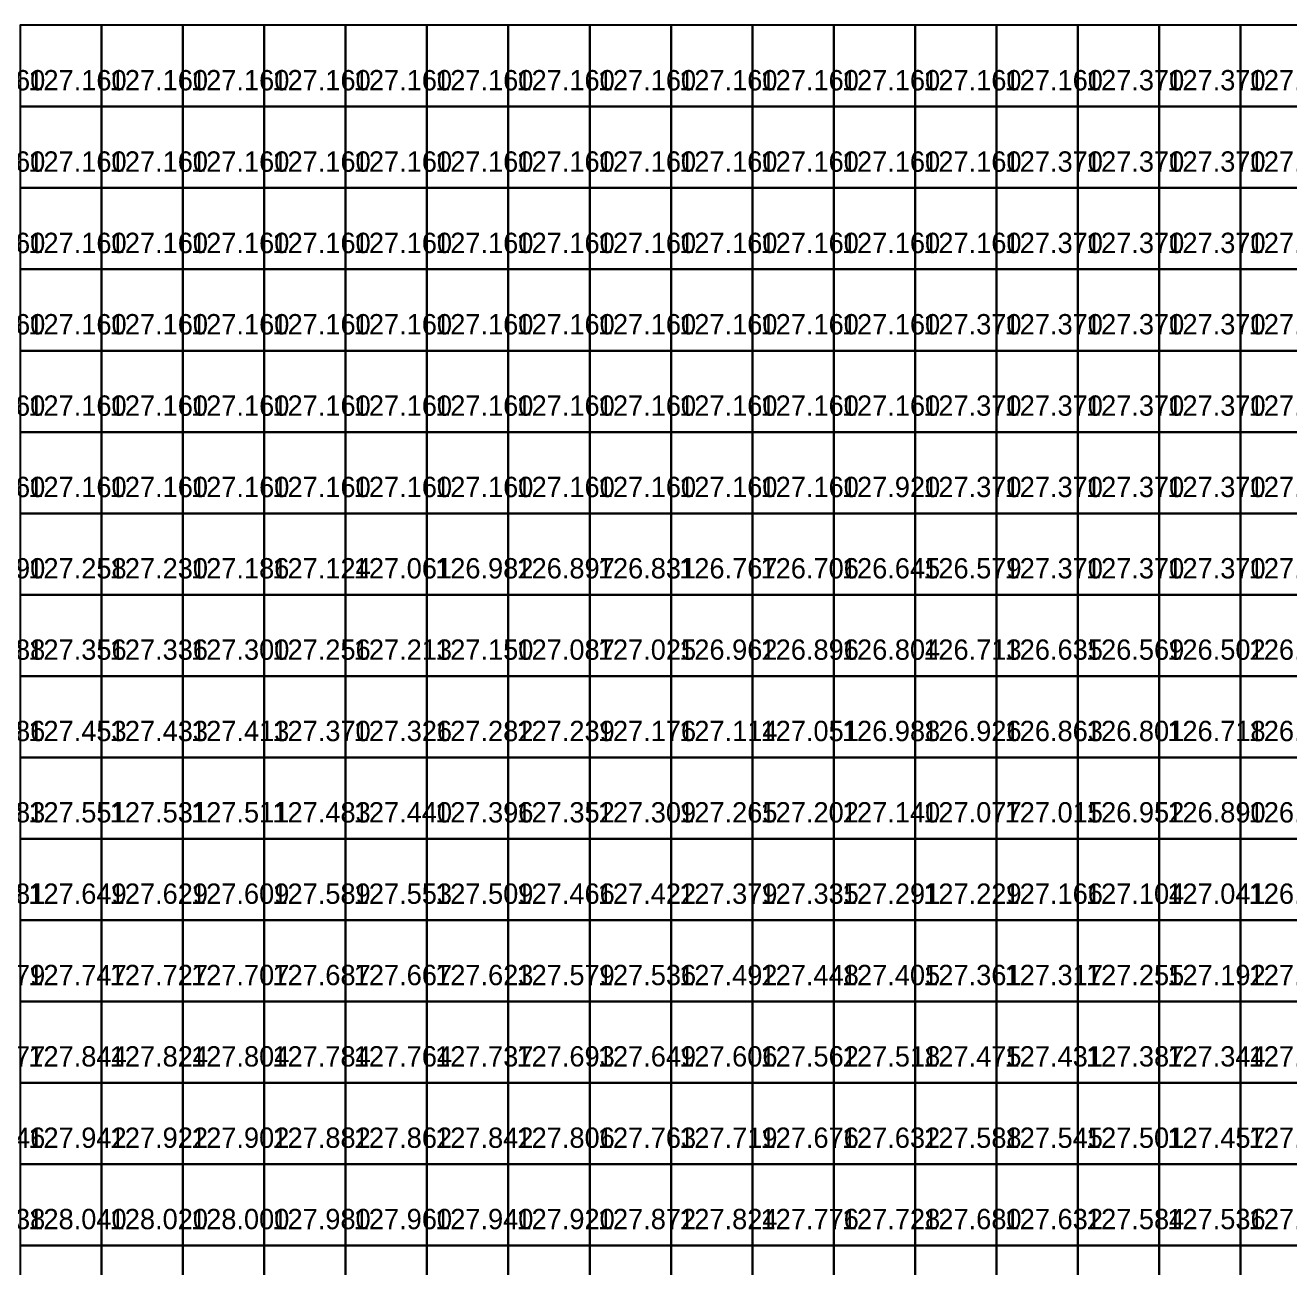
# Model space of a CAD drawing. Header units: metres. Extents: x 287857 to 287978, y 62957 to 63018.
# Drawn here: x 287886.99 to 287902.53, y 63002.56 to 63017.83 of the extents above; entities that cross this region are included whole.
import ezdxf

# ---------------------------------------------------------------- set-up
doc = ezdxf.new("R2010")
doc.units = ezdxf.units.M
for name, color, linetype, true_color in [('SURVEY-INTERP', 7, 'Continuous', 0x94a3b8), ('SURVEY-LEVEL-TXT', 7, 'Continuous', 0x4ade80), ('SURVEY-REAL', 7, 'Continuous', 0x4ade80)]:
    doc.layers.add(name, color=color, linetype=linetype, true_color=true_color)

msp = doc.modelspace()

# ---------------------------------------------------------------- linework, layer by layer
at = {"layer": 'SURVEY-INTERP'}
for points in [[(287886.925, 63016.831, 127.16), (287887.925, 63016.831, 127.16), (287887.925, 63017.831, 127.16), (287886.925, 63017.831, 127.16), (287886.925, 63016.831, 127.16)], [(287887.925, 63016.831, 127.16), (287888.925, 63016.831, 127.16), (287888.925, 63017.831, 127.16), (287887.925, 63017.831, 127.16), (287887.925, 63016.831, 127.16)], [(287888.925, 63016.831, 127.16), (287889.925, 63016.831, 127.16), (287889.925, 63017.831, 127.16), (287888.925, 63017.831, 127.16), (287888.925, 63016.831, 127.16)], [(287889.925, 63016.831, 127.16), (287890.925, 63016.831, 127.16), (287890.925, 63017.831, 127.16), (287889.925, 63017.831, 127.16), (287889.925, 63016.831, 127.16)], [(287890.925, 63016.831, 127.16), (287891.925, 63016.831, 127.16), (287891.925, 63017.831, 127.16), (287890.925, 63017.831, 127.16), (287890.925, 63016.831, 127.16)], [(287891.925, 63016.831, 127.16), (287892.925, 63016.831, 127.16), (287892.925, 63017.831, 127.16), (287891.925, 63017.831, 127.16), (287891.925, 63016.831, 127.16)], [(287892.925, 63016.831, 127.16), (287893.925, 63016.831, 127.16), (287893.925, 63017.831, 127.16), (287892.925, 63017.831, 127.16), (287892.925, 63016.831, 127.16)], [(287893.925, 63016.831, 127.16), (287894.925, 63016.831, 127.16), (287894.925, 63017.831, 127.16), (287893.925, 63017.831, 127.16), (287893.925, 63016.831, 127.16)], [(287894.925, 63016.831, 127.16), (287895.925, 63016.831, 127.16), (287895.925, 63017.831, 127.16), (287894.925, 63017.831, 127.16), (287894.925, 63016.831, 127.16)], [(287895.925, 63016.831, 127.16), (287896.925, 63016.831, 127.16), (287896.925, 63017.831, 127.16), (287895.925, 63017.831, 127.16), (287895.925, 63016.831, 127.16)], [(287896.925, 63016.831, 127.16), (287897.925, 63016.831, 127.16), (287897.925, 63017.831, 127.16), (287896.925, 63017.831, 127.16), (287896.925, 63016.831, 127.16)], [(287897.925, 63016.831, 127.16), (287898.925, 63016.831, 127.16), (287898.925, 63017.831, 127.16), (287897.925, 63017.831, 127.16), (287897.925, 63016.831, 127.16)], [(287898.925, 63016.831, 127.16), (287899.925, 63016.831, 127.16), (287899.925, 63017.831, 127.16), (287898.925, 63017.831, 127.16), (287898.925, 63016.831, 127.16)], [(287899.925, 63016.831, 127.37), (287900.925, 63016.831, 127.37), (287900.925, 63017.831, 127.37), (287899.925, 63017.831, 127.37), (287899.925, 63016.831, 127.37)], [(287900.925, 63016.831, 127.37), (287901.925, 63016.831, 127.37), (287901.925, 63017.831, 127.37), (287900.925, 63017.831, 127.37), (287900.925, 63016.831, 127.37)], [(287901.925, 63016.831, 127.37), (287902.925, 63016.831, 127.37), (287902.925, 63017.831, 127.37), (287901.925, 63017.831, 127.37), (287901.925, 63016.831, 127.37)], [(287886.925, 63015.831, 127.16), (287887.925, 63015.831, 127.16), (287887.925, 63016.831, 127.16), (287886.925, 63016.831, 127.16), (287886.925, 63015.831, 127.16)], [(287887.925, 63015.831, 127.16), (287888.925, 63015.831, 127.16), (287888.925, 63016.831, 127.16), (287887.925, 63016.831, 127.16), (287887.925, 63015.831, 127.16)], [(287888.925, 63015.831, 127.16), (287889.925, 63015.831, 127.16), (287889.925, 63016.831, 127.16), (287888.925, 63016.831, 127.16), (287888.925, 63015.831, 127.16)], [(287889.925, 63015.831, 127.16), (287890.925, 63015.831, 127.16), (287890.925, 63016.831, 127.16), (287889.925, 63016.831, 127.16), (287889.925, 63015.831, 127.16)], [(287890.925, 63015.831, 127.16), (287891.925, 63015.831, 127.16), (287891.925, 63016.831, 127.16), (287890.925, 63016.831, 127.16), (287890.925, 63015.831, 127.16)], [(287891.925, 63015.831, 127.16), (287892.925, 63015.831, 127.16), (287892.925, 63016.831, 127.16), (287891.925, 63016.831, 127.16), (287891.925, 63015.831, 127.16)], [(287892.925, 63015.831, 127.16), (287893.925, 63015.831, 127.16), (287893.925, 63016.831, 127.16), (287892.925, 63016.831, 127.16), (287892.925, 63015.831, 127.16)], [(287893.925, 63015.831, 127.16), (287894.925, 63015.831, 127.16), (287894.925, 63016.831, 127.16), (287893.925, 63016.831, 127.16), (287893.925, 63015.831, 127.16)], [(287894.925, 63015.831, 127.16), (287895.925, 63015.831, 127.16), (287895.925, 63016.831, 127.16), (287894.925, 63016.831, 127.16), (287894.925, 63015.831, 127.16)], [(287895.925, 63015.831, 127.16), (287896.925, 63015.831, 127.16), (287896.925, 63016.831, 127.16), (287895.925, 63016.831, 127.16), (287895.925, 63015.831, 127.16)], [(287896.925, 63015.831, 127.16), (287897.925, 63015.831, 127.16), (287897.925, 63016.831, 127.16), (287896.925, 63016.831, 127.16), (287896.925, 63015.831, 127.16)], [(287897.925, 63015.831, 127.16), (287898.925, 63015.831, 127.16), (287898.925, 63016.831, 127.16), (287897.925, 63016.831, 127.16), (287897.925, 63015.831, 127.16)], [(287898.925, 63015.831, 127.37), (287899.925, 63015.831, 127.37), (287899.925, 63016.831, 127.37), (287898.925, 63016.831, 127.37), (287898.925, 63015.831, 127.37)], [(287899.925, 63015.831, 127.37), (287900.925, 63015.831, 127.37), (287900.925, 63016.831, 127.37), (287899.925, 63016.831, 127.37), (287899.925, 63015.831, 127.37)], [(287900.925, 63015.831, 127.37), (287901.925, 63015.831, 127.37), (287901.925, 63016.831, 127.37), (287900.925, 63016.831, 127.37), (287900.925, 63015.831, 127.37)], [(287901.925, 63015.831, 127.37), (287902.925, 63015.831, 127.37), (287902.925, 63016.831, 127.37), (287901.925, 63016.831, 127.37), (287901.925, 63015.831, 127.37)], [(287886.925, 63014.831, 127.16), (287887.925, 63014.831, 127.16), (287887.925, 63015.831, 127.16), (287886.925, 63015.831, 127.16), (287886.925, 63014.831, 127.16)], [(287887.925, 63014.831, 127.16), (287888.925, 63014.831, 127.16), (287888.925, 63015.831, 127.16), (287887.925, 63015.831, 127.16), (287887.925, 63014.831, 127.16)], [(287888.925, 63014.831, 127.16), (287889.925, 63014.831, 127.16), (287889.925, 63015.831, 127.16), (287888.925, 63015.831, 127.16), (287888.925, 63014.831, 127.16)], [(287889.925, 63014.831, 127.16), (287890.925, 63014.831, 127.16), (287890.925, 63015.831, 127.16), (287889.925, 63015.831, 127.16), (287889.925, 63014.831, 127.16)], [(287890.925, 63014.831, 127.16), (287891.925, 63014.831, 127.16), (287891.925, 63015.831, 127.16), (287890.925, 63015.831, 127.16), (287890.925, 63014.831, 127.16)], [(287891.925, 63014.831, 127.16), (287892.925, 63014.831, 127.16), (287892.925, 63015.831, 127.16), (287891.925, 63015.831, 127.16), (287891.925, 63014.831, 127.16)], [(287892.925, 63014.831, 127.16), (287893.925, 63014.831, 127.16), (287893.925, 63015.831, 127.16), (287892.925, 63015.831, 127.16), (287892.925, 63014.831, 127.16)], [(287893.925, 63014.831, 127.16), (287894.925, 63014.831, 127.16), (287894.925, 63015.831, 127.16), (287893.925, 63015.831, 127.16), (287893.925, 63014.831, 127.16)], [(287894.925, 63014.831, 127.16), (287895.925, 63014.831, 127.16), (287895.925, 63015.831, 127.16), (287894.925, 63015.831, 127.16), (287894.925, 63014.831, 127.16)], [(287895.925, 63014.831, 127.16), (287896.925, 63014.831, 127.16), (287896.925, 63015.831, 127.16), (287895.925, 63015.831, 127.16), (287895.925, 63014.831, 127.16)], [(287896.925, 63014.831, 127.16), (287897.925, 63014.831, 127.16), (287897.925, 63015.831, 127.16), (287896.925, 63015.831, 127.16), (287896.925, 63014.831, 127.16)], [(287897.925, 63014.831, 127.16), (287898.925, 63014.831, 127.16), (287898.925, 63015.831, 127.16), (287897.925, 63015.831, 127.16), (287897.925, 63014.831, 127.16)], [(287898.925, 63014.831, 127.37), (287899.925, 63014.831, 127.37), (287899.925, 63015.831, 127.37), (287898.925, 63015.831, 127.37), (287898.925, 63014.831, 127.37)], [(287899.925, 63014.831, 127.37), (287900.925, 63014.831, 127.37), (287900.925, 63015.831, 127.37), (287899.925, 63015.831, 127.37), (287899.925, 63014.831, 127.37)], [(287900.925, 63014.831, 127.37), (287901.925, 63014.831, 127.37), (287901.925, 63015.831, 127.37), (287900.925, 63015.831, 127.37), (287900.925, 63014.831, 127.37)], [(287901.925, 63014.831, 127.37), (287902.925, 63014.831, 127.37), (287902.925, 63015.831, 127.37), (287901.925, 63015.831, 127.37), (287901.925, 63014.831, 127.37)], [(287886.925, 63013.831, 127.16), (287887.925, 63013.831, 127.16), (287887.925, 63014.831, 127.16), (287886.925, 63014.831, 127.16), (287886.925, 63013.831, 127.16)], [(287887.925, 63013.831, 127.16), (287888.925, 63013.831, 127.16), (287888.925, 63014.831, 127.16), (287887.925, 63014.831, 127.16), (287887.925, 63013.831, 127.16)], [(287888.925, 63013.831, 127.16), (287889.925, 63013.831, 127.16), (287889.925, 63014.831, 127.16), (287888.925, 63014.831, 127.16), (287888.925, 63013.831, 127.16)], [(287889.925, 63013.831, 127.16), (287890.925, 63013.831, 127.16), (287890.925, 63014.831, 127.16), (287889.925, 63014.831, 127.16), (287889.925, 63013.831, 127.16)], [(287890.925, 63013.831, 127.16), (287891.925, 63013.831, 127.16), (287891.925, 63014.831, 127.16), (287890.925, 63014.831, 127.16), (287890.925, 63013.831, 127.16)], [(287891.925, 63013.831, 127.16), (287892.925, 63013.831, 127.16), (287892.925, 63014.831, 127.16), (287891.925, 63014.831, 127.16), (287891.925, 63013.831, 127.16)], [(287892.925, 63013.831, 127.16), (287893.925, 63013.831, 127.16), (287893.925, 63014.831, 127.16), (287892.925, 63014.831, 127.16), (287892.925, 63013.831, 127.16)], [(287893.925, 63013.831, 127.16), (287894.925, 63013.831, 127.16), (287894.925, 63014.831, 127.16), (287893.925, 63014.831, 127.16), (287893.925, 63013.831, 127.16)], [(287894.925, 63013.831, 127.16), (287895.925, 63013.831, 127.16), (287895.925, 63014.831, 127.16), (287894.925, 63014.831, 127.16), (287894.925, 63013.831, 127.16)], [(287895.925, 63013.831, 127.16), (287896.925, 63013.831, 127.16), (287896.925, 63014.831, 127.16), (287895.925, 63014.831, 127.16), (287895.925, 63013.831, 127.16)], [(287896.925, 63013.831, 127.16), (287897.925, 63013.831, 127.16), (287897.925, 63014.831, 127.16), (287896.925, 63014.831, 127.16), (287896.925, 63013.831, 127.16)], [(287897.925, 63013.831, 127.37), (287898.925, 63013.831, 127.37), (287898.925, 63014.831, 127.37), (287897.925, 63014.831, 127.37), (287897.925, 63013.831, 127.37)], [(287898.925, 63013.831, 127.37), (287899.925, 63013.831, 127.37), (287899.925, 63014.831, 127.37), (287898.925, 63014.831, 127.37), (287898.925, 63013.831, 127.37)], [(287899.925, 63013.831, 127.37), (287900.925, 63013.831, 127.37), (287900.925, 63014.831, 127.37), (287899.925, 63014.831, 127.37), (287899.925, 63013.831, 127.37)], [(287900.925, 63013.831, 127.37), (287901.925, 63013.831, 127.37), (287901.925, 63014.831, 127.37), (287900.925, 63014.831, 127.37), (287900.925, 63013.831, 127.37)], [(287901.925, 63013.831, 127.37), (287902.925, 63013.831, 127.37), (287902.925, 63014.831, 127.37), (287901.925, 63014.831, 127.37), (287901.925, 63013.831, 127.37)], [(287886.925, 63012.831, 127.16), (287887.925, 63012.831, 127.16), (287887.925, 63013.831, 127.16), (287886.925, 63013.831, 127.16), (287886.925, 63012.831, 127.16)], [(287887.925, 63012.831, 127.16), (287888.925, 63012.831, 127.16), (287888.925, 63013.831, 127.16), (287887.925, 63013.831, 127.16), (287887.925, 63012.831, 127.16)], [(287888.925, 63012.831, 127.16), (287889.925, 63012.831, 127.16), (287889.925, 63013.831, 127.16), (287888.925, 63013.831, 127.16), (287888.925, 63012.831, 127.16)], [(287889.925, 63012.831, 127.16), (287890.925, 63012.831, 127.16), (287890.925, 63013.831, 127.16), (287889.925, 63013.831, 127.16), (287889.925, 63012.831, 127.16)], [(287890.925, 63012.831, 127.16), (287891.925, 63012.831, 127.16), (287891.925, 63013.831, 127.16), (287890.925, 63013.831, 127.16), (287890.925, 63012.831, 127.16)], [(287891.925, 63012.831, 127.16), (287892.925, 63012.831, 127.16), (287892.925, 63013.831, 127.16), (287891.925, 63013.831, 127.16), (287891.925, 63012.831, 127.16)], [(287892.925, 63012.831, 127.16), (287893.925, 63012.831, 127.16), (287893.925, 63013.831, 127.16), (287892.925, 63013.831, 127.16), (287892.925, 63012.831, 127.16)], [(287893.925, 63012.831, 127.16), (287894.925, 63012.831, 127.16), (287894.925, 63013.831, 127.16), (287893.925, 63013.831, 127.16), (287893.925, 63012.831, 127.16)], [(287894.925, 63012.831, 127.16), (287895.925, 63012.831, 127.16), (287895.925, 63013.831, 127.16), (287894.925, 63013.831, 127.16), (287894.925, 63012.831, 127.16)], [(287895.925, 63012.831, 127.16), (287896.925, 63012.831, 127.16), (287896.925, 63013.831, 127.16), (287895.925, 63013.831, 127.16), (287895.925, 63012.831, 127.16)], [(287896.925, 63012.831, 127.16), (287897.925, 63012.831, 127.16), (287897.925, 63013.831, 127.16), (287896.925, 63013.831, 127.16), (287896.925, 63012.831, 127.16)], [(287897.925, 63012.831, 127.37), (287898.925, 63012.831, 127.37), (287898.925, 63013.831, 127.37), (287897.925, 63013.831, 127.37), (287897.925, 63012.831, 127.37)], [(287898.925, 63012.831, 127.37), (287899.925, 63012.831, 127.37), (287899.925, 63013.831, 127.37), (287898.925, 63013.831, 127.37), (287898.925, 63012.831, 127.37)], [(287899.925, 63012.831, 127.37), (287900.925, 63012.831, 127.37), (287900.925, 63013.831, 127.37), (287899.925, 63013.831, 127.37), (287899.925, 63012.831, 127.37)], [(287900.925, 63012.831, 127.37), (287901.925, 63012.831, 127.37), (287901.925, 63013.831, 127.37), (287900.925, 63013.831, 127.37), (287900.925, 63012.831, 127.37)], [(287901.925, 63012.831, 127.37), (287902.925, 63012.831, 127.37), (287902.925, 63013.831, 127.37), (287901.925, 63013.831, 127.37), (287901.925, 63012.831, 127.37)], [(287887.925, 63011.831, 127.16), (287888.925, 63011.831, 127.16), (287888.925, 63012.831, 127.16), (287887.925, 63012.831, 127.16), (287887.925, 63011.831, 127.16)], [(287888.925, 63011.831, 127.16), (287889.925, 63011.831, 127.16), (287889.925, 63012.831, 127.16), (287888.925, 63012.831, 127.16), (287888.925, 63011.831, 127.16)], [(287889.925, 63011.831, 127.16), (287890.925, 63011.831, 127.16), (287890.925, 63012.831, 127.16), (287889.925, 63012.831, 127.16), (287889.925, 63011.831, 127.16)], [(287890.925, 63011.831, 127.16), (287891.925, 63011.831, 127.16), (287891.925, 63012.831, 127.16), (287890.925, 63012.831, 127.16), (287890.925, 63011.831, 127.16)], [(287891.925, 63011.831, 127.16), (287892.925, 63011.831, 127.16), (287892.925, 63012.831, 127.16), (287891.925, 63012.831, 127.16), (287891.925, 63011.831, 127.16)], [(287892.925, 63011.831, 127.16), (287893.925, 63011.831, 127.16), (287893.925, 63012.831, 127.16), (287892.925, 63012.831, 127.16), (287892.925, 63011.831, 127.16)], [(287893.925, 63011.831, 127.16), (287894.925, 63011.831, 127.16), (287894.925, 63012.831, 127.16), (287893.925, 63012.831, 127.16), (287893.925, 63011.831, 127.16)], [(287894.925, 63011.831, 127.16), (287895.925, 63011.831, 127.16), (287895.925, 63012.831, 127.16), (287894.925, 63012.831, 127.16), (287894.925, 63011.831, 127.16)], [(287895.925, 63011.831, 127.16), (287896.925, 63011.831, 127.16), (287896.925, 63012.831, 127.16), (287895.925, 63012.831, 127.16), (287895.925, 63011.831, 127.16)], [(287896.925, 63011.831, 127.92), (287897.925, 63011.831, 127.92), (287897.925, 63012.831, 127.92), (287896.925, 63012.831, 127.92), (287896.925, 63011.831, 127.92)], [(287897.925, 63011.831, 127.37), (287898.925, 63011.831, 127.37), (287898.925, 63012.831, 127.37), (287897.925, 63012.831, 127.37), (287897.925, 63011.831, 127.37)], [(287898.925, 63011.831, 127.37), (287899.925, 63011.831, 127.37), (287899.925, 63012.831, 127.37), (287898.925, 63012.831, 127.37), (287898.925, 63011.831, 127.37)], [(287899.925, 63011.831, 127.37), (287900.925, 63011.831, 127.37), (287900.925, 63012.831, 127.37), (287899.925, 63012.831, 127.37), (287899.925, 63011.831, 127.37)], [(287900.925, 63011.831, 127.37), (287901.925, 63011.831, 127.37), (287901.925, 63012.831, 127.37), (287900.925, 63012.831, 127.37), (287900.925, 63011.831, 127.37)], [(287901.925, 63011.831, 127.37), (287902.925, 63011.831, 127.37), (287902.925, 63012.831, 127.37), (287901.925, 63012.831, 127.37), (287901.925, 63011.831, 127.37)], [(287886.925, 63010.831, 127.258), (287887.925, 63010.831, 127.258), (287887.925, 63011.831, 127.258), (287886.925, 63011.831, 127.258), (287886.925, 63010.831, 127.258)], [(287887.925, 63010.831, 127.23), (287888.925, 63010.831, 127.23), (287888.925, 63011.831, 127.23), (287887.925, 63011.831, 127.23), (287887.925, 63010.831, 127.23)], [(287888.925, 63010.831, 127.186), (287889.925, 63010.831, 127.186), (287889.925, 63011.831, 127.186), (287888.925, 63011.831, 127.186), (287888.925, 63010.831, 127.186)], [(287889.925, 63010.831, 127.124), (287890.925, 63010.831, 127.124), (287890.925, 63011.831, 127.124), (287889.925, 63011.831, 127.124), (287889.925, 63010.831, 127.124)], [(287890.925, 63010.831, 127.061), (287891.925, 63010.831, 127.061), (287891.925, 63011.831, 127.061), (287890.925, 63011.831, 127.061), (287890.925, 63010.831, 127.061)], [(287891.925, 63010.831, 126.982), (287892.925, 63010.831, 126.982), (287892.925, 63011.831, 126.982), (287891.925, 63011.831, 126.982), (287891.925, 63010.831, 126.982)], [(287892.925, 63010.831, 126.897), (287893.925, 63010.831, 126.897), (287893.925, 63011.831, 126.897), (287892.925, 63011.831, 126.897), (287892.925, 63010.831, 126.897)], [(287893.925, 63010.831, 126.831), (287894.925, 63010.831, 126.831), (287894.925, 63011.831, 126.831), (287893.925, 63011.831, 126.831), (287893.925, 63010.831, 126.831)], [(287894.925, 63010.831, 126.767), (287895.925, 63010.831, 126.767), (287895.925, 63011.831, 126.767), (287894.925, 63011.831, 126.767), (287894.925, 63010.831, 126.767)], [(287895.925, 63010.831, 126.706), (287896.925, 63010.831, 126.706), (287896.925, 63011.831, 126.706), (287895.925, 63011.831, 126.706), (287895.925, 63010.831, 126.706)], [(287896.925, 63010.831, 126.645), (287897.925, 63010.831, 126.645), (287897.925, 63011.831, 126.645), (287896.925, 63011.831, 126.645), (287896.925, 63010.831, 126.645)], [(287897.925, 63010.831, 126.579), (287898.925, 63010.831, 126.579), (287898.925, 63011.831, 126.579), (287897.925, 63011.831, 126.579), (287897.925, 63010.831, 126.579)], [(287898.925, 63010.831, 127.37), (287899.925, 63010.831, 127.37), (287899.925, 63011.831, 127.37), (287898.925, 63011.831, 127.37), (287898.925, 63010.831, 127.37)], [(287899.925, 63010.831, 127.37), (287900.925, 63010.831, 127.37), (287900.925, 63011.831, 127.37), (287899.925, 63011.831, 127.37), (287899.925, 63010.831, 127.37)], [(287900.925, 63010.831, 127.37), (287901.925, 63010.831, 127.37), (287901.925, 63011.831, 127.37), (287900.925, 63011.831, 127.37), (287900.925, 63010.831, 127.37)], [(287901.925, 63010.831, 127.37), (287902.925, 63010.831, 127.37), (287902.925, 63011.831, 127.37), (287901.925, 63011.831, 127.37), (287901.925, 63010.831, 127.37)], [(287886.925, 63009.831, 127.356), (287887.925, 63009.831, 127.356), (287887.925, 63010.831, 127.356), (287886.925, 63010.831, 127.356), (287886.925, 63009.831, 127.356)], [(287887.925, 63009.831, 127.336), (287888.925, 63009.831, 127.336), (287888.925, 63010.831, 127.336), (287887.925, 63010.831, 127.336), (287887.925, 63009.831, 127.336)], [(287888.925, 63009.831, 127.3), (287889.925, 63009.831, 127.3), (287889.925, 63010.831, 127.3), (287888.925, 63010.831, 127.3), (287888.925, 63009.831, 127.3)], [(287889.925, 63009.831, 127.256), (287890.925, 63009.831, 127.256), (287890.925, 63010.831, 127.256), (287889.925, 63010.831, 127.256), (287889.925, 63009.831, 127.256)], [(287890.925, 63009.831, 127.213), (287891.925, 63009.831, 127.213), (287891.925, 63010.831, 127.213), (287890.925, 63010.831, 127.213), (287890.925, 63009.831, 127.213)], [(287891.925, 63009.831, 127.15), (287892.925, 63009.831, 127.15), (287892.925, 63010.831, 127.15), (287891.925, 63010.831, 127.15), (287891.925, 63009.831, 127.15)], [(287892.925, 63009.831, 127.087), (287893.925, 63009.831, 127.087), (287893.925, 63010.831, 127.087), (287892.925, 63010.831, 127.087), (287892.925, 63009.831, 127.087)], [(287893.925, 63009.831, 127.025), (287894.925, 63009.831, 127.025), (287894.925, 63010.831, 127.025), (287893.925, 63010.831, 127.025), (287893.925, 63009.831, 127.025)], [(287894.925, 63009.831, 126.962), (287895.925, 63009.831, 126.962), (287895.925, 63010.831, 126.962), (287894.925, 63010.831, 126.962), (287894.925, 63009.831, 126.962)], [(287895.925, 63009.831, 126.896), (287896.925, 63009.831, 126.896), (287896.925, 63010.831, 126.896), (287895.925, 63010.831, 126.896), (287895.925, 63009.831, 126.896)], [(287896.925, 63009.831, 126.804), (287897.925, 63009.831, 126.804), (287897.925, 63010.831, 126.804), (287896.925, 63010.831, 126.804), (287896.925, 63009.831, 126.804)], [(287897.925, 63009.831, 126.713), (287898.925, 63009.831, 126.713), (287898.925, 63010.831, 126.713), (287897.925, 63010.831, 126.713), (287897.925, 63009.831, 126.713)], [(287898.925, 63009.831, 126.635), (287899.925, 63009.831, 126.635), (287899.925, 63010.831, 126.635), (287898.925, 63010.831, 126.635), (287898.925, 63009.831, 126.635)], [(287899.925, 63009.831, 126.569), (287900.925, 63009.831, 126.569), (287900.925, 63010.831, 126.569), (287899.925, 63010.831, 126.569), (287899.925, 63009.831, 126.569)], [(287900.925, 63009.831, 126.502), (287901.925, 63009.831, 126.502), (287901.925, 63010.831, 126.502), (287900.925, 63010.831, 126.502), (287900.925, 63009.831, 126.502)], [(287901.925, 63009.831, 126.437), (287902.925, 63009.831, 126.437), (287902.925, 63010.831, 126.437), (287901.925, 63010.831, 126.437), (287901.925, 63009.831, 126.437)], [(287886.925, 63008.831, 127.453), (287887.925, 63008.831, 127.453), (287887.925, 63009.831, 127.453), (287886.925, 63009.831, 127.453), (287886.925, 63008.831, 127.453)], [(287887.925, 63008.831, 127.433), (287888.925, 63008.831, 127.433), (287888.925, 63009.831, 127.433), (287887.925, 63009.831, 127.433), (287887.925, 63008.831, 127.433)], [(287888.925, 63008.831, 127.413), (287889.925, 63008.831, 127.413), (287889.925, 63009.831, 127.413), (287888.925, 63009.831, 127.413), (287888.925, 63008.831, 127.413)], [(287889.925, 63008.831, 127.37), (287890.925, 63008.831, 127.37), (287890.925, 63009.831, 127.37), (287889.925, 63009.831, 127.37), (287889.925, 63008.831, 127.37)], [(287890.925, 63008.831, 127.326), (287891.925, 63008.831, 127.326), (287891.925, 63009.831, 127.326), (287890.925, 63009.831, 127.326), (287890.925, 63008.831, 127.326)], [(287891.925, 63008.831, 127.282), (287892.925, 63008.831, 127.282), (287892.925, 63009.831, 127.282), (287891.925, 63009.831, 127.282), (287891.925, 63008.831, 127.282)], [(287892.925, 63008.831, 127.239), (287893.925, 63008.831, 127.239), (287893.925, 63009.831, 127.239), (287892.925, 63009.831, 127.239), (287892.925, 63008.831, 127.239)], [(287893.925, 63008.831, 127.176), (287894.925, 63008.831, 127.176), (287894.925, 63009.831, 127.176), (287893.925, 63009.831, 127.176), (287893.925, 63008.831, 127.176)], [(287894.925, 63008.831, 127.114), (287895.925, 63008.831, 127.114), (287895.925, 63009.831, 127.114), (287894.925, 63009.831, 127.114), (287894.925, 63008.831, 127.114)], [(287895.925, 63008.831, 127.051), (287896.925, 63008.831, 127.051), (287896.925, 63009.831, 127.051), (287895.925, 63009.831, 127.051), (287895.925, 63008.831, 127.051)], [(287896.925, 63008.831, 126.988), (287897.925, 63008.831, 126.988), (287897.925, 63009.831, 126.988), (287896.925, 63009.831, 126.988), (287896.925, 63008.831, 126.988)], [(287897.925, 63008.831, 126.926), (287898.925, 63008.831, 126.926), (287898.925, 63009.831, 126.926), (287897.925, 63009.831, 126.926), (287897.925, 63008.831, 126.926)], [(287898.925, 63008.831, 126.863), (287899.925, 63008.831, 126.863), (287899.925, 63009.831, 126.863), (287898.925, 63009.831, 126.863), (287898.925, 63008.831, 126.863)], [(287899.925, 63008.831, 126.801), (287900.925, 63008.831, 126.801), (287900.925, 63009.831, 126.801), (287899.925, 63009.831, 126.801), (287899.925, 63008.831, 126.801)], [(287900.925, 63008.831, 126.718), (287901.925, 63008.831, 126.718), (287901.925, 63009.831, 126.718), (287900.925, 63009.831, 126.718), (287900.925, 63008.831, 126.718)], [(287901.925, 63008.831, 126.626), (287902.925, 63008.831, 126.626), (287902.925, 63009.831, 126.626), (287901.925, 63009.831, 126.626), (287901.925, 63008.831, 126.626)], [(287886.925, 63007.831, 127.551), (287887.925, 63007.831, 127.551), (287887.925, 63008.831, 127.551), (287886.925, 63008.831, 127.551), (287886.925, 63007.831, 127.551)], [(287887.925, 63007.831, 127.531), (287888.925, 63007.831, 127.531), (287888.925, 63008.831, 127.531), (287887.925, 63008.831, 127.531), (287887.925, 63007.831, 127.531)], [(287888.925, 63007.831, 127.511), (287889.925, 63007.831, 127.511), (287889.925, 63008.831, 127.511), (287888.925, 63008.831, 127.511), (287888.925, 63007.831, 127.511)], [(287889.925, 63007.831, 127.483), (287890.925, 63007.831, 127.483), (287890.925, 63008.831, 127.483), (287889.925, 63008.831, 127.483), (287889.925, 63007.831, 127.483)], [(287890.925, 63007.831, 127.44), (287891.925, 63007.831, 127.44), (287891.925, 63008.831, 127.44), (287890.925, 63008.831, 127.44), (287890.925, 63007.831, 127.44)], [(287891.925, 63007.831, 127.396), (287892.925, 63007.831, 127.396), (287892.925, 63008.831, 127.396), (287891.925, 63008.831, 127.396), (287891.925, 63007.831, 127.396)], [(287892.925, 63007.831, 127.352), (287893.925, 63007.831, 127.352), (287893.925, 63008.831, 127.352), (287892.925, 63008.831, 127.352), (287892.925, 63007.831, 127.352)], [(287893.925, 63007.831, 127.309), (287894.925, 63007.831, 127.309), (287894.925, 63008.831, 127.309), (287893.925, 63008.831, 127.309), (287893.925, 63007.831, 127.309)], [(287894.925, 63007.831, 127.265), (287895.925, 63007.831, 127.265), (287895.925, 63008.831, 127.265), (287894.925, 63008.831, 127.265), (287894.925, 63007.831, 127.265)], [(287895.925, 63007.831, 127.202), (287896.925, 63007.831, 127.202), (287896.925, 63008.831, 127.202), (287895.925, 63008.831, 127.202), (287895.925, 63007.831, 127.202)], [(287896.925, 63007.831, 127.14), (287897.925, 63007.831, 127.14), (287897.925, 63008.831, 127.14), (287896.925, 63008.831, 127.14), (287896.925, 63007.831, 127.14)], [(287897.925, 63007.831, 127.077), (287898.925, 63007.831, 127.077), (287898.925, 63008.831, 127.077), (287897.925, 63008.831, 127.077), (287897.925, 63007.831, 127.077)], [(287898.925, 63007.831, 127.015), (287899.925, 63007.831, 127.015), (287899.925, 63008.831, 127.015), (287898.925, 63008.831, 127.015), (287898.925, 63007.831, 127.015)], [(287899.925, 63007.831, 126.952), (287900.925, 63007.831, 126.952), (287900.925, 63008.831, 126.952), (287899.925, 63008.831, 126.952), (287899.925, 63007.831, 126.952)], [(287900.925, 63007.831, 126.89), (287901.925, 63007.831, 126.89), (287901.925, 63008.831, 126.89), (287900.925, 63008.831, 126.89), (287900.925, 63007.831, 126.89)], [(287901.925, 63007.831, 126.827), (287902.925, 63007.831, 126.827), (287902.925, 63008.831, 126.827), (287901.925, 63008.831, 126.827), (287901.925, 63007.831, 126.827)], [(287886.925, 63006.831, 127.649), (287887.925, 63006.831, 127.649), (287887.925, 63007.831, 127.649), (287886.925, 63007.831, 127.649), (287886.925, 63006.831, 127.649)], [(287887.925, 63006.831, 127.629), (287888.925, 63006.831, 127.629), (287888.925, 63007.831, 127.629), (287887.925, 63007.831, 127.629), (287887.925, 63006.831, 127.629)], [(287888.925, 63006.831, 127.609), (287889.925, 63006.831, 127.609), (287889.925, 63007.831, 127.609), (287888.925, 63007.831, 127.609), (287888.925, 63006.831, 127.609)], [(287889.925, 63006.831, 127.589), (287890.925, 63006.831, 127.589), (287890.925, 63007.831, 127.589), (287889.925, 63007.831, 127.589), (287889.925, 63006.831, 127.589)], [(287890.925, 63006.831, 127.553), (287891.925, 63006.831, 127.553), (287891.925, 63007.831, 127.553), (287890.925, 63007.831, 127.553), (287890.925, 63006.831, 127.553)], [(287891.925, 63006.831, 127.509), (287892.925, 63006.831, 127.509), (287892.925, 63007.831, 127.509), (287891.925, 63007.831, 127.509), (287891.925, 63006.831, 127.509)], [(287892.925, 63006.831, 127.466), (287893.925, 63006.831, 127.466), (287893.925, 63007.831, 127.466), (287892.925, 63007.831, 127.466), (287892.925, 63006.831, 127.466)], [(287893.925, 63006.831, 127.422), (287894.925, 63006.831, 127.422), (287894.925, 63007.831, 127.422), (287893.925, 63007.831, 127.422), (287893.925, 63006.831, 127.422)], [(287894.925, 63006.831, 127.379), (287895.925, 63006.831, 127.379), (287895.925, 63007.831, 127.379), (287894.925, 63007.831, 127.379), (287894.925, 63006.831, 127.379)], [(287895.925, 63006.831, 127.335), (287896.925, 63006.831, 127.335), (287896.925, 63007.831, 127.335), (287895.925, 63007.831, 127.335), (287895.925, 63006.831, 127.335)], [(287896.925, 63006.831, 127.291), (287897.925, 63006.831, 127.291), (287897.925, 63007.831, 127.291), (287896.925, 63007.831, 127.291), (287896.925, 63006.831, 127.291)], [(287897.925, 63006.831, 127.229), (287898.925, 63006.831, 127.229), (287898.925, 63007.831, 127.229), (287897.925, 63007.831, 127.229), (287897.925, 63006.831, 127.229)], [(287898.925, 63006.831, 127.166), (287899.925, 63006.831, 127.166), (287899.925, 63007.831, 127.166), (287898.925, 63007.831, 127.166), (287898.925, 63006.831, 127.166)], [(287899.925, 63006.831, 127.104), (287900.925, 63006.831, 127.104), (287900.925, 63007.831, 127.104), (287899.925, 63007.831, 127.104), (287899.925, 63006.831, 127.104)], [(287900.925, 63006.831, 127.041), (287901.925, 63006.831, 127.041), (287901.925, 63007.831, 127.041), (287900.925, 63007.831, 127.041), (287900.925, 63006.831, 127.041)], [(287901.925, 63006.831, 126.978), (287902.925, 63006.831, 126.978), (287902.925, 63007.831, 126.978), (287901.925, 63007.831, 126.978), (287901.925, 63006.831, 126.978)], [(287886.925, 63005.831, 127.747), (287887.925, 63005.831, 127.747), (287887.925, 63006.831, 127.747), (287886.925, 63006.831, 127.747), (287886.925, 63005.831, 127.747)], [(287887.925, 63005.831, 127.727), (287888.925, 63005.831, 127.727), (287888.925, 63006.831, 127.727), (287887.925, 63006.831, 127.727), (287887.925, 63005.831, 127.727)], [(287888.925, 63005.831, 127.707), (287889.925, 63005.831, 127.707), (287889.925, 63006.831, 127.707), (287888.925, 63006.831, 127.707), (287888.925, 63005.831, 127.707)], [(287889.925, 63005.831, 127.687), (287890.925, 63005.831, 127.687), (287890.925, 63006.831, 127.687), (287889.925, 63006.831, 127.687), (287889.925, 63005.831, 127.687)], [(287890.925, 63005.831, 127.667), (287891.925, 63005.831, 127.667), (287891.925, 63006.831, 127.667), (287890.925, 63006.831, 127.667), (287890.925, 63005.831, 127.667)], [(287891.925, 63005.831, 127.623), (287892.925, 63005.831, 127.623), (287892.925, 63006.831, 127.623), (287891.925, 63006.831, 127.623), (287891.925, 63005.831, 127.623)], [(287892.925, 63005.831, 127.579), (287893.925, 63005.831, 127.579), (287893.925, 63006.831, 127.579), (287892.925, 63006.831, 127.579), (287892.925, 63005.831, 127.579)], [(287893.925, 63005.831, 127.536), (287894.925, 63005.831, 127.536), (287894.925, 63006.831, 127.536), (287893.925, 63006.831, 127.536), (287893.925, 63005.831, 127.536)], [(287894.925, 63005.831, 127.492), (287895.925, 63005.831, 127.492), (287895.925, 63006.831, 127.492), (287894.925, 63006.831, 127.492), (287894.925, 63005.831, 127.492)], [(287895.925, 63005.831, 127.448), (287896.925, 63005.831, 127.448), (287896.925, 63006.831, 127.448), (287895.925, 63006.831, 127.448), (287895.925, 63005.831, 127.448)], [(287896.925, 63005.831, 127.405), (287897.925, 63005.831, 127.405), (287897.925, 63006.831, 127.405), (287896.925, 63006.831, 127.405), (287896.925, 63005.831, 127.405)], [(287897.925, 63005.831, 127.361), (287898.925, 63005.831, 127.361), (287898.925, 63006.831, 127.361), (287897.925, 63006.831, 127.361), (287897.925, 63005.831, 127.361)], [(287898.925, 63005.831, 127.317), (287899.925, 63005.831, 127.317), (287899.925, 63006.831, 127.317), (287898.925, 63006.831, 127.317), (287898.925, 63005.831, 127.317)], [(287899.925, 63005.831, 127.255), (287900.925, 63005.831, 127.255), (287900.925, 63006.831, 127.255), (287899.925, 63006.831, 127.255), (287899.925, 63005.831, 127.255)], [(287900.925, 63005.831, 127.192), (287901.925, 63005.831, 127.192), (287901.925, 63006.831, 127.192), (287900.925, 63006.831, 127.192), (287900.925, 63005.831, 127.192)], [(287901.925, 63005.831, 127.13), (287902.925, 63005.831, 127.13), (287902.925, 63006.831, 127.13), (287901.925, 63006.831, 127.13), (287901.925, 63005.831, 127.13)], [(287886.925, 63004.831, 127.844), (287887.925, 63004.831, 127.844), (287887.925, 63005.831, 127.844), (287886.925, 63005.831, 127.844), (287886.925, 63004.831, 127.844)], [(287887.925, 63004.831, 127.824), (287888.925, 63004.831, 127.824), (287888.925, 63005.831, 127.824), (287887.925, 63005.831, 127.824), (287887.925, 63004.831, 127.824)], [(287888.925, 63004.831, 127.804), (287889.925, 63004.831, 127.804), (287889.925, 63005.831, 127.804), (287888.925, 63005.831, 127.804), (287888.925, 63004.831, 127.804)], [(287889.925, 63004.831, 127.784), (287890.925, 63004.831, 127.784), (287890.925, 63005.831, 127.784), (287889.925, 63005.831, 127.784), (287889.925, 63004.831, 127.784)], [(287890.925, 63004.831, 127.764), (287891.925, 63004.831, 127.764), (287891.925, 63005.831, 127.764), (287890.925, 63005.831, 127.764), (287890.925, 63004.831, 127.764)], [(287891.925, 63004.831, 127.737), (287892.925, 63004.831, 127.737), (287892.925, 63005.831, 127.737), (287891.925, 63005.831, 127.737), (287891.925, 63004.831, 127.737)], [(287892.925, 63004.831, 127.693), (287893.925, 63004.831, 127.693), (287893.925, 63005.831, 127.693), (287892.925, 63005.831, 127.693), (287892.925, 63004.831, 127.693)], [(287893.925, 63004.831, 127.649), (287894.925, 63004.831, 127.649), (287894.925, 63005.831, 127.649), (287893.925, 63005.831, 127.649), (287893.925, 63004.831, 127.649)], [(287894.925, 63004.831, 127.606), (287895.925, 63004.831, 127.606), (287895.925, 63005.831, 127.606), (287894.925, 63005.831, 127.606), (287894.925, 63004.831, 127.606)], [(287895.925, 63004.831, 127.562), (287896.925, 63004.831, 127.562), (287896.925, 63005.831, 127.562), (287895.925, 63005.831, 127.562), (287895.925, 63004.831, 127.562)], [(287896.925, 63004.831, 127.518), (287897.925, 63004.831, 127.518), (287897.925, 63005.831, 127.518), (287896.925, 63005.831, 127.518), (287896.925, 63004.831, 127.518)], [(287897.925, 63004.831, 127.475), (287898.925, 63004.831, 127.475), (287898.925, 63005.831, 127.475), (287897.925, 63005.831, 127.475), (287897.925, 63004.831, 127.475)], [(287898.925, 63004.831, 127.431), (287899.925, 63004.831, 127.431), (287899.925, 63005.831, 127.431), (287898.925, 63005.831, 127.431), (287898.925, 63004.831, 127.431)], [(287899.925, 63004.831, 127.387), (287900.925, 63004.831, 127.387), (287900.925, 63005.831, 127.387), (287899.925, 63005.831, 127.387), (287899.925, 63004.831, 127.387)], [(287900.925, 63004.831, 127.344), (287901.925, 63004.831, 127.344), (287901.925, 63005.831, 127.344), (287900.925, 63005.831, 127.344), (287900.925, 63004.831, 127.344)], [(287901.925, 63004.831, 127.281), (287902.925, 63004.831, 127.281), (287902.925, 63005.831, 127.281), (287901.925, 63005.831, 127.281), (287901.925, 63004.831, 127.281)], [(287886.925, 63003.831, 127.942), (287887.925, 63003.831, 127.942), (287887.925, 63004.831, 127.942), (287886.925, 63004.831, 127.942), (287886.925, 63003.831, 127.942)], [(287887.925, 63003.831, 127.922), (287888.925, 63003.831, 127.922), (287888.925, 63004.831, 127.922), (287887.925, 63004.831, 127.922), (287887.925, 63003.831, 127.922)], [(287888.925, 63003.831, 127.902), (287889.925, 63003.831, 127.902), (287889.925, 63004.831, 127.902), (287888.925, 63004.831, 127.902), (287888.925, 63003.831, 127.902)], [(287889.925, 63003.831, 127.882), (287890.925, 63003.831, 127.882), (287890.925, 63004.831, 127.882), (287889.925, 63004.831, 127.882), (287889.925, 63003.831, 127.882)], [(287890.925, 63003.831, 127.862), (287891.925, 63003.831, 127.862), (287891.925, 63004.831, 127.862), (287890.925, 63004.831, 127.862), (287890.925, 63003.831, 127.862)], [(287891.925, 63003.831, 127.842), (287892.925, 63003.831, 127.842), (287892.925, 63004.831, 127.842), (287891.925, 63004.831, 127.842), (287891.925, 63003.831, 127.842)], [(287892.925, 63003.831, 127.806), (287893.925, 63003.831, 127.806), (287893.925, 63004.831, 127.806), (287892.925, 63004.831, 127.806), (287892.925, 63003.831, 127.806)], [(287893.925, 63003.831, 127.763), (287894.925, 63003.831, 127.763), (287894.925, 63004.831, 127.763), (287893.925, 63004.831, 127.763), (287893.925, 63003.831, 127.763)], [(287894.925, 63003.831, 127.719), (287895.925, 63003.831, 127.719), (287895.925, 63004.831, 127.719), (287894.925, 63004.831, 127.719), (287894.925, 63003.831, 127.719)], [(287895.925, 63003.831, 127.676), (287896.925, 63003.831, 127.676), (287896.925, 63004.831, 127.676), (287895.925, 63004.831, 127.676), (287895.925, 63003.831, 127.676)], [(287896.925, 63003.831, 127.632), (287897.925, 63003.831, 127.632), (287897.925, 63004.831, 127.632), (287896.925, 63004.831, 127.632), (287896.925, 63003.831, 127.632)], [(287897.925, 63003.831, 127.588), (287898.925, 63003.831, 127.588), (287898.925, 63004.831, 127.588), (287897.925, 63004.831, 127.588), (287897.925, 63003.831, 127.588)], [(287898.925, 63003.831, 127.545), (287899.925, 63003.831, 127.545), (287899.925, 63004.831, 127.545), (287898.925, 63004.831, 127.545), (287898.925, 63003.831, 127.545)], [(287899.925, 63003.831, 127.501), (287900.925, 63003.831, 127.501), (287900.925, 63004.831, 127.501), (287899.925, 63004.831, 127.501), (287899.925, 63003.831, 127.501)], [(287900.925, 63003.831, 127.457), (287901.925, 63003.831, 127.457), (287901.925, 63004.831, 127.457), (287900.925, 63004.831, 127.457), (287900.925, 63003.831, 127.457)], [(287901.925, 63003.831, 127.414), (287902.925, 63003.831, 127.414), (287902.925, 63004.831, 127.414), (287901.925, 63004.831, 127.414), (287901.925, 63003.831, 127.414)], [(287887.925, 63002.831, 128.02), (287888.925, 63002.831, 128.02), (287888.925, 63003.831, 128.02), (287887.925, 63003.831, 128.02), (287887.925, 63002.831, 128.02)], [(287888.925, 63002.831, 128), (287889.925, 63002.831, 128), (287889.925, 63003.831, 128), (287888.925, 63003.831, 128), (287888.925, 63002.831, 128)], [(287889.925, 63002.831, 127.98), (287890.925, 63002.831, 127.98), (287890.925, 63003.831, 127.98), (287889.925, 63003.831, 127.98), (287889.925, 63002.831, 127.98)], [(287890.925, 63002.831, 127.96), (287891.925, 63002.831, 127.96), (287891.925, 63003.831, 127.96), (287890.925, 63003.831, 127.96), (287890.925, 63002.831, 127.96)], [(287891.925, 63002.831, 127.94), (287892.925, 63002.831, 127.94), (287892.925, 63003.831, 127.94), (287891.925, 63003.831, 127.94), (287891.925, 63002.831, 127.94)], [(287893.925, 63002.831, 127.872), (287894.925, 63002.831, 127.872), (287894.925, 63003.831, 127.872), (287893.925, 63003.831, 127.872), (287893.925, 63002.831, 127.872)], [(287894.925, 63002.831, 127.824), (287895.925, 63002.831, 127.824), (287895.925, 63003.831, 127.824), (287894.925, 63003.831, 127.824), (287894.925, 63002.831, 127.824)], [(287895.925, 63002.831, 127.776), (287896.925, 63002.831, 127.776), (287896.925, 63003.831, 127.776), (287895.925, 63003.831, 127.776), (287895.925, 63002.831, 127.776)], [(287896.925, 63002.831, 127.728), (287897.925, 63002.831, 127.728), (287897.925, 63003.831, 127.728), (287896.925, 63003.831, 127.728), (287896.925, 63002.831, 127.728)], [(287897.925, 63002.831, 127.68), (287898.925, 63002.831, 127.68), (287898.925, 63003.831, 127.68), (287897.925, 63003.831, 127.68), (287897.925, 63002.831, 127.68)], [(287898.925, 63002.831, 127.632), (287899.925, 63002.831, 127.632), (287899.925, 63003.831, 127.632), (287898.925, 63003.831, 127.632), (287898.925, 63002.831, 127.632)], [(287899.925, 63002.831, 127.584), (287900.925, 63002.831, 127.584), (287900.925, 63003.831, 127.584), (287899.925, 63003.831, 127.584), (287899.925, 63002.831, 127.584)], [(287900.925, 63002.831, 127.536), (287901.925, 63002.831, 127.536), (287901.925, 63003.831, 127.536), (287900.925, 63003.831, 127.536), (287900.925, 63002.831, 127.536)], [(287901.925, 63002.831, 127.489), (287902.925, 63002.831, 127.489), (287902.925, 63003.831, 127.489), (287901.925, 63003.831, 127.489), (287901.925, 63002.831, 127.489)], [(287886.925, 63001.831, 128.332), (287887.925, 63001.831, 128.332), (287887.925, 63002.831, 128.332), (287886.925, 63002.831, 128.332), (287886.925, 63001.831, 128.332)], [(287888.925, 63001.831, 127.991), (287889.925, 63001.831, 127.991), (287889.925, 63002.831, 127.991), (287888.925, 63002.831, 127.991), (287888.925, 63001.831, 127.991)], [(287889.925, 63001.831, 127.992), (287890.925, 63001.831, 127.992), (287890.925, 63002.831, 127.992), (287889.925, 63002.831, 127.992), (287889.925, 63001.831, 127.992)], [(287890.925, 63001.831, 127.993), (287891.925, 63001.831, 127.993), (287891.925, 63002.831, 127.993), (287890.925, 63002.831, 127.993), (287890.925, 63001.831, 127.993)], [(287891.925, 63001.831, 127.994), (287892.925, 63001.831, 127.994), (287892.925, 63002.831, 127.994), (287891.925, 63002.831, 127.994), (287891.925, 63001.831, 127.994)], [(287892.925, 63001.831, 127.99), (287893.925, 63001.831, 127.99), (287893.925, 63002.831, 127.99), (287892.925, 63002.831, 127.99), (287892.925, 63001.831, 127.99)], [(287893.925, 63001.831, 127.942), (287894.925, 63001.831, 127.942), (287894.925, 63002.831, 127.942), (287893.925, 63002.831, 127.942), (287893.925, 63001.831, 127.942)], [(287894.925, 63001.831, 127.894), (287895.925, 63001.831, 127.894), (287895.925, 63002.831, 127.894), (287894.925, 63002.831, 127.894), (287894.925, 63001.831, 127.894)], [(287895.925, 63001.831, 127.846), (287896.925, 63001.831, 127.846), (287896.925, 63002.831, 127.846), (287895.925, 63002.831, 127.846), (287895.925, 63001.831, 127.846)], [(287896.925, 63001.831, 127.798), (287897.925, 63001.831, 127.798), (287897.925, 63002.831, 127.798), (287896.925, 63002.831, 127.798), (287896.925, 63001.831, 127.798)], [(287897.925, 63001.831, 127.75), (287898.925, 63001.831, 127.75), (287898.925, 63002.831, 127.75), (287897.925, 63002.831, 127.75), (287897.925, 63001.831, 127.75)], [(287898.925, 63001.831, 127.702), (287899.925, 63001.831, 127.702), (287899.925, 63002.831, 127.702), (287898.925, 63002.831, 127.702), (287898.925, 63001.831, 127.702)], [(287899.925, 63001.831, 127.654), (287900.925, 63001.831, 127.654), (287900.925, 63002.831, 127.654), (287899.925, 63002.831, 127.654), (287899.925, 63001.831, 127.654)], [(287900.925, 63001.831, 127.607), (287901.925, 63001.831, 127.607), (287901.925, 63002.831, 127.607), (287900.925, 63002.831, 127.607), (287900.925, 63001.831, 127.607)], [(287901.925, 63001.831, 127.561), (287902.925, 63001.831, 127.561), (287902.925, 63002.831, 127.561), (287901.925, 63002.831, 127.561), (287901.925, 63001.831, 127.561)]]:
    msp.add_polyline3d(points, dxfattribs=at)
at = {"layer": 'SURVEY-REAL'}
for points in [[(287886.925, 63011.831, 127.16), (287887.925, 63011.831, 127.16), (287887.925, 63012.831, 127.16), (287886.925, 63012.831, 127.16), (287886.925, 63011.831, 127.16)], [(287886.925, 63002.831, 128.04), (287887.925, 63002.831, 128.04), (287887.925, 63003.831, 128.04), (287886.925, 63003.831, 128.04), (287886.925, 63002.831, 128.04)], [(287892.925, 63002.831, 127.92), (287893.925, 63002.831, 127.92), (287893.925, 63003.831, 127.92), (287892.925, 63003.831, 127.92), (287892.925, 63002.831, 127.92)], [(287887.925, 63001.831, 127.99), (287888.925, 63001.831, 127.99), (287888.925, 63002.831, 127.99), (287887.925, 63002.831, 127.99), (287887.925, 63001.831, 127.99)]]:
    msp.add_polyline3d(points, dxfattribs=at)

# ---------------------------------------------------------------- texts
at = {"layer": 'SURVEY-LEVEL-TXT'}
for s, p in [('127.160', (287886.025, 63017.031, 127.16)), ('127.160', (287887.025, 63017.031, 127.16)), ('127.160', (287888.025, 63017.031, 127.16)), ('127.160', (287889.025, 63017.031, 127.16)), ('127.160', (287890.025, 63017.031, 127.16)), ('127.160', (287891.025, 63017.031, 127.16)), ('127.160', (287892.025, 63017.031, 127.16)), ('127.160', (287893.025, 63017.031, 127.16)), ('127.160', (287894.025, 63017.031, 127.16)), ('127.160', (287895.025, 63017.031, 127.16)), ('127.160', (287896.025, 63017.031, 127.16)), ('127.160', (287897.025, 63017.031, 127.16)), ('127.160', (287898.025, 63017.031, 127.16)), ('127.160', (287899.025, 63017.031, 127.16)), ('127.370', (287900.025, 63017.031, 127.37)), ('127.370', (287901.025, 63017.031, 127.37)), ('127.370', (287902.025, 63017.031, 127.37)), ('127.160', (287886.025, 63016.031, 127.16)), ('127.160', (287887.025, 63016.031, 127.16)), ('127.160', (287888.025, 63016.031, 127.16)), ('127.160', (287889.025, 63016.031, 127.16)), ('127.160', (287890.025, 63016.031, 127.16)), ('127.160', (287891.025, 63016.031, 127.16)), ('127.160', (287892.025, 63016.031, 127.16)), ('127.160', (287893.025, 63016.031, 127.16)), ('127.160', (287894.025, 63016.031, 127.16)), ('127.160', (287895.025, 63016.031, 127.16)), ('127.160', (287896.025, 63016.031, 127.16)), ('127.160', (287897.025, 63016.031, 127.16)), ('127.160', (287898.025, 63016.031, 127.16)), ('127.370', (287899.025, 63016.031, 127.37)), ('127.370', (287900.025, 63016.031, 127.37)), ('127.370', (287901.025, 63016.031, 127.37)), ('127.370', (287902.025, 63016.031, 127.37)), ('127.160', (287886.025, 63015.031, 127.16)), ('127.160', (287887.025, 63015.031, 127.16)), ('127.160', (287888.025, 63015.031, 127.16)), ('127.160', (287889.025, 63015.031, 127.16)), ('127.160', (287890.025, 63015.031, 127.16)), ('127.160', (287891.025, 63015.031, 127.16)), ('127.160', (287892.025, 63015.031, 127.16)), ('127.160', (287893.025, 63015.031, 127.16)), ('127.160', (287894.025, 63015.031, 127.16)), ('127.160', (287895.025, 63015.031, 127.16)), ('127.160', (287896.025, 63015.031, 127.16)), ('127.160', (287897.025, 63015.031, 127.16)), ('127.160', (287898.025, 63015.031, 127.16)), ('127.370', (287899.025, 63015.031, 127.37)), ('127.370', (287900.025, 63015.031, 127.37)), ('127.370', (287901.025, 63015.031, 127.37)), ('127.370', (287902.025, 63015.031, 127.37)), ('127.160', (287886.025, 63014.031, 127.16)), ('127.160', (287887.025, 63014.031, 127.16)), ('127.160', (287888.025, 63014.031, 127.16)), ('127.160', (287889.025, 63014.031, 127.16)), ('127.160', (287890.025, 63014.031, 127.16)), ('127.160', (287891.025, 63014.031, 127.16)), ('127.160', (287892.025, 63014.031, 127.16)), ('127.160', (287893.025, 63014.031, 127.16)), ('127.160', (287894.025, 63014.031, 127.16)), ('127.160', (287895.025, 63014.031, 127.16)), ('127.160', (287896.025, 63014.031, 127.16)), ('127.160', (287897.025, 63014.031, 127.16)), ('127.370', (287898.025, 63014.031, 127.37)), ('127.370', (287899.025, 63014.031, 127.37)), ('127.370', (287900.025, 63014.031, 127.37)), ('127.370', (287901.025, 63014.031, 127.37)), ('127.370', (287902.025, 63014.031, 127.37)), ('127.160', (287886.025, 63013.031, 127.16)), ('127.160', (287887.025, 63013.031, 127.16)), ('127.160', (287888.025, 63013.031, 127.16)), ('127.160', (287889.025, 63013.031, 127.16)), ('127.160', (287890.025, 63013.031, 127.16)), ('127.160', (287891.025, 63013.031, 127.16)), ('127.160', (287892.025, 63013.031, 127.16)), ('127.160', (287893.025, 63013.031, 127.16)), ('127.160', (287894.025, 63013.031, 127.16)), ('127.160', (287895.025, 63013.031, 127.16)), ('127.160', (287896.025, 63013.031, 127.16)), ('127.160', (287897.025, 63013.031, 127.16)), ('127.370', (287898.025, 63013.031, 127.37)), ('127.370', (287899.025, 63013.031, 127.37)), ('127.370', (287900.025, 63013.031, 127.37)), ('127.370', (287901.025, 63013.031, 127.37)), ('127.370', (287902.025, 63013.031, 127.37)), ('127.160', (287886.025, 63012.031, 127.16)), ('127.160', (287887.025, 63012.031, 127.16)), ('127.160', (287888.025, 63012.031, 127.16)), ('127.160', (287889.025, 63012.031, 127.16)), ('127.160', (287890.025, 63012.031, 127.16)), ('127.160', (287891.025, 63012.031, 127.16)), ('127.160', (287892.025, 63012.031, 127.16)), ('127.160', (287893.025, 63012.031, 127.16)), ('127.160', (287894.025, 63012.031, 127.16)), ('127.160', (287895.025, 63012.031, 127.16)), ('127.160', (287896.025, 63012.031, 127.16)), ('127.920', (287897.025, 63012.031, 127.92)), ('127.370', (287898.025, 63012.031, 127.37)), ('127.370', (287899.025, 63012.031, 127.37)), ('127.370', (287900.025, 63012.031, 127.37)), ('127.370', (287901.025, 63012.031, 127.37)), ('127.370', (287902.025, 63012.031, 127.37)), ('127.290', (287886.025, 63011.031, 127.29)), ('127.258', (287887.025, 63011.031, 127.258)), ('127.230', (287888.025, 63011.031, 127.23)), ('127.186', (287889.025, 63011.031, 127.186)), ('127.124', (287890.025, 63011.031, 127.124)), ('127.061', (287891.025, 63011.031, 127.061)), ('126.982', (287892.025, 63011.031, 126.982)), ('126.897', (287893.025, 63011.031, 126.897)), ('126.831', (287894.025, 63011.031, 126.831)), ('126.767', (287895.025, 63011.031, 126.767)), ('126.706', (287896.025, 63011.031, 126.706)), ('126.645', (287897.025, 63011.031, 126.645)), ('126.579', (287898.025, 63011.031, 126.579)), ('127.370', (287899.025, 63011.031, 127.37)), ('127.370', (287900.025, 63011.031, 127.37)), ('127.370', (287901.025, 63011.031, 127.37)), ('127.370', (287902.025, 63011.031, 127.37)), ('127.388', (287886.025, 63010.031, 127.388)), ('127.356', (287887.025, 63010.031, 127.356)), ('127.336', (287888.025, 63010.031, 127.336)), ('127.300', (287889.025, 63010.031, 127.3)), ('127.256', (287890.025, 63010.031, 127.256)), ('127.213', (287891.025, 63010.031, 127.213)), ('127.150', (287892.025, 63010.031, 127.15)), ('127.087', (287893.025, 63010.031, 127.087)), ('127.025', (287894.025, 63010.031, 127.025)), ('126.962', (287895.025, 63010.031, 126.962)), ('126.896', (287896.025, 63010.031, 126.896)), ('126.804', (287897.025, 63010.031, 126.804)), ('126.713', (287898.025, 63010.031, 126.713)), ('126.635', (287899.025, 63010.031, 126.635)), ('126.569', (287900.025, 63010.031, 126.569)), ('126.502', (287901.025, 63010.031, 126.502)), ('126.437', (287902.025, 63010.031, 126.437)), ('127.486', (287886.025, 63009.031, 127.486)), ('127.453', (287887.025, 63009.031, 127.453)), ('127.433', (287888.025, 63009.031, 127.433)), ('127.413', (287889.025, 63009.031, 127.413)), ('127.370', (287890.025, 63009.031, 127.37)), ('127.326', (287891.025, 63009.031, 127.326)), ('127.282', (287892.025, 63009.031, 127.282)), ('127.239', (287893.025, 63009.031, 127.239)), ('127.176', (287894.025, 63009.031, 127.176)), ('127.114', (287895.025, 63009.031, 127.114)), ('127.051', (287896.025, 63009.031, 127.051)), ('126.988', (287897.025, 63009.031, 126.988)), ('126.926', (287898.025, 63009.031, 126.926)), ('126.863', (287899.025, 63009.031, 126.863)), ('126.801', (287900.025, 63009.031, 126.801)), ('126.718', (287901.025, 63009.031, 126.718)), ('126.626', (287902.025, 63009.031, 126.626)), ('127.583', (287886.025, 63008.031, 127.583)), ('127.551', (287887.025, 63008.031, 127.551)), ('127.531', (287888.025, 63008.031, 127.531)), ('127.511', (287889.025, 63008.031, 127.511)), ('127.483', (287890.025, 63008.031, 127.483)), ('127.440', (287891.025, 63008.031, 127.44)), ('127.396', (287892.025, 63008.031, 127.396)), ('127.352', (287893.025, 63008.031, 127.352)), ('127.309', (287894.025, 63008.031, 127.309)), ('127.265', (287895.025, 63008.031, 127.265)), ('127.202', (287896.025, 63008.031, 127.202)), ('127.140', (287897.025, 63008.031, 127.14)), ('127.077', (287898.025, 63008.031, 127.077)), ('127.015', (287899.025, 63008.031, 127.015)), ('126.952', (287900.025, 63008.031, 126.952)), ('126.890', (287901.025, 63008.031, 126.89)), ('126.827', (287902.025, 63008.031, 126.827)), ('127.681', (287886.025, 63007.031, 127.681)), ('127.649', (287887.025, 63007.031, 127.649)), ('127.629', (287888.025, 63007.031, 127.629)), ('127.609', (287889.025, 63007.031, 127.609)), ('127.589', (287890.025, 63007.031, 127.589)), ('127.553', (287891.025, 63007.031, 127.553)), ('127.509', (287892.025, 63007.031, 127.509)), ('127.466', (287893.025, 63007.031, 127.466)), ('127.422', (287894.025, 63007.031, 127.422)), ('127.379', (287895.025, 63007.031, 127.379)), ('127.335', (287896.025, 63007.031, 127.335)), ('127.291', (287897.025, 63007.031, 127.291)), ('127.229', (287898.025, 63007.031, 127.229)), ('127.166', (287899.025, 63007.031, 127.166)), ('127.104', (287900.025, 63007.031, 127.104)), ('127.041', (287901.025, 63007.031, 127.041)), ('126.978', (287902.025, 63007.031, 126.978)), ('127.779', (287886.025, 63006.031, 127.779)), ('127.747', (287887.025, 63006.031, 127.747)), ('127.727', (287888.025, 63006.031, 127.727)), ('127.707', (287889.025, 63006.031, 127.707)), ('127.687', (287890.025, 63006.031, 127.687)), ('127.667', (287891.025, 63006.031, 127.667)), ('127.623', (287892.025, 63006.031, 127.623)), ('127.579', (287893.025, 63006.031, 127.579)), ('127.536', (287894.025, 63006.031, 127.536)), ('127.492', (287895.025, 63006.031, 127.492)), ('127.448', (287896.025, 63006.031, 127.448)), ('127.405', (287897.025, 63006.031, 127.405)), ('127.361', (287898.025, 63006.031, 127.361)), ('127.317', (287899.025, 63006.031, 127.317)), ('127.255', (287900.025, 63006.031, 127.255)), ('127.192', (287901.025, 63006.031, 127.192)), ('127.130', (287902.025, 63006.031, 127.13)), ('127.877', (287886.025, 63005.031, 127.877)), ('127.844', (287887.025, 63005.031, 127.844)), ('127.824', (287888.025, 63005.031, 127.824)), ('127.804', (287889.025, 63005.031, 127.804)), ('127.784', (287890.025, 63005.031, 127.784)), ('127.764', (287891.025, 63005.031, 127.764)), ('127.737', (287892.025, 63005.031, 127.737)), ('127.693', (287893.025, 63005.031, 127.693)), ('127.649', (287894.025, 63005.031, 127.649)), ('127.606', (287895.025, 63005.031, 127.606)), ('127.562', (287896.025, 63005.031, 127.562)), ('127.518', (287897.025, 63005.031, 127.518)), ('127.475', (287898.025, 63005.031, 127.475)), ('127.431', (287899.025, 63005.031, 127.431)), ('127.387', (287900.025, 63005.031, 127.387)), ('127.344', (287901.025, 63005.031, 127.344)), ('127.281', (287902.025, 63005.031, 127.281)), ('128.346', (287886.025, 63004.031, 128.346)), ('127.942', (287887.025, 63004.031, 127.942)), ('127.922', (287888.025, 63004.031, 127.922)), ('127.902', (287889.025, 63004.031, 127.902)), ('127.882', (287890.025, 63004.031, 127.882)), ('127.862', (287891.025, 63004.031, 127.862)), ('127.842', (287892.025, 63004.031, 127.842)), ('127.806', (287893.025, 63004.031, 127.806)), ('127.763', (287894.025, 63004.031, 127.763)), ('127.719', (287895.025, 63004.031, 127.719)), ('127.676', (287896.025, 63004.031, 127.676)), ('127.632', (287897.025, 63004.031, 127.632)), ('127.588', (287898.025, 63004.031, 127.588)), ('127.545', (287899.025, 63004.031, 127.545)), ('127.501', (287900.025, 63004.031, 127.501)), ('127.457', (287901.025, 63004.031, 127.457)), ('127.414', (287902.025, 63004.031, 127.414)), ('128.638', (287886.025, 63003.031, 128.638)), ('128.040', (287887.025, 63003.031, 128.04)), ('128.020', (287888.025, 63003.031, 128.02)), ('128.000', (287889.025, 63003.031, 128)), ('127.980', (287890.025, 63003.031, 127.98)), ('127.960', (287891.025, 63003.031, 127.96)), ('127.940', (287892.025, 63003.031, 127.94)), ('127.920', (287893.025, 63003.031, 127.92)), ('127.872', (287894.025, 63003.031, 127.872)), ('127.824', (287895.025, 63003.031, 127.824)), ('127.776', (287896.025, 63003.031, 127.776)), ('127.728', (287897.025, 63003.031, 127.728)), ('127.680', (287898.025, 63003.031, 127.68)), ('127.632', (287899.025, 63003.031, 127.632)), ('127.584', (287900.025, 63003.031, 127.584)), ('127.536', (287901.025, 63003.031, 127.536)), ('127.489', (287902.025, 63003.031, 127.489))]:
    msp.add_text(s, height=0.25, dxfattribs=at).set_placement(p)

doc.saveas('drawing.dxf')
